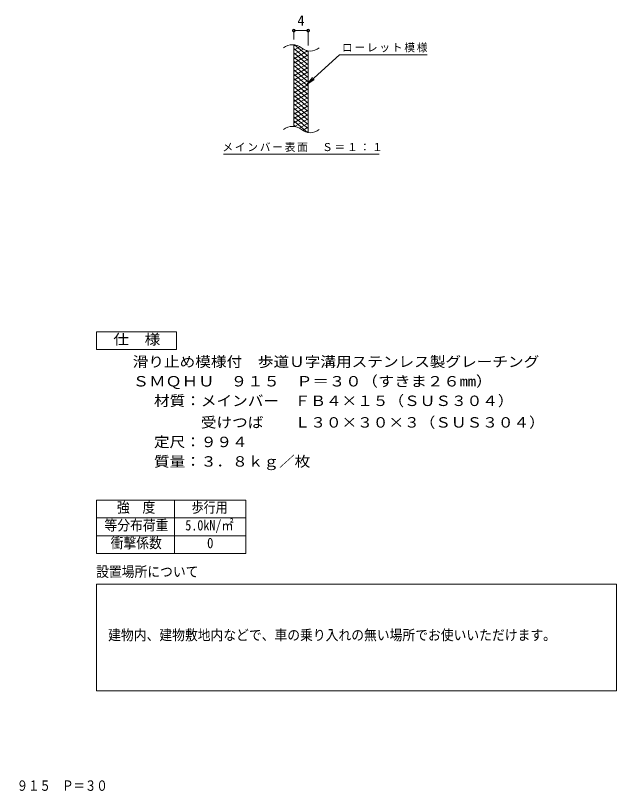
# Model space of a CAD drawing. Units: millimetres at full size, sheet at 1:10, with parts at other scales. Extents: x -1565 to 1817, y -1366 to 999.
# Drawn here: x 126 to 1817, y -1366 to 824 of the extents above; entities that cross this region are included whole.
import ezdxf
from ezdxf.enums import TextEntityAlignment as Align

# ---------------------------------------------------------------- set-up
doc = ezdxf.new("R2010")
doc.units = ezdxf.units.MM
doc.header["$LTSCALE"] = 10
doc.header["$PDMODE"] = 32
doc.header["$PDSIZE"] = 8
for name, color, linetype, lineweight in [('A-4', 2, 'Continuous', 9), ('A-5', 7, 'Continuous', 9), ('C-2', 3, 'Continuous', 9), ('C-4', 7, 'Continuous', 9), ('C-5', 7, 'Continuous', 9), ('C-9', 6, 'Continuous', 5)]:
    doc.layers.add(name, color=color, linetype=linetype, lineweight=lineweight)
doc.layers.add('F-5', color=2, linetype='Continuous')
doc.styles.add('ＭＳ ゴシック', font='')
doc.styles.get('ＭＳ ゴシック').set_extended_font_data('MS Gothic')

msp = doc.modelspace()

# ---------------------------------------------------------------- linework, layer by layer
at = {"layer": 'A-4'}
for p, q in [((353.82, -540.29), (773.82, -540.29)), ((353.82, -540.29), (353.82, -690.29)), ((573.82, -540.29), (573.82, -690.29)), ((773.82, -540.29), (773.82, -690.29)), ((353.82, -590.29), (773.82, -590.29)), ((353.82, -640.29), (773.82, -640.29)), ((353.82, -690.29), (773.82, -690.29)), ((353.82, -1076.89), (353.82, -777.22))]:
    msp.add_line(p, q, dxfattribs=at)
msp.add_lwpolyline([(353.82, -777.22), (1817.26, -777.22), (1817.26, -1076.89), (353.82, -1076.89)], dxfattribs=at)
at = {"layer": 'A-5'}
msp.add_lwpolyline([(353.82, -116.07), (353.82, -66.07), (578.82, -66.07), (578.82, -116.07)], close=True, dxfattribs=at)
at = {"layer": 'C-2'}
for p, q in [((909.45, 511.55), (909.45, 741.55)), ((949.45, 494.34), (949.45, 724.34))]:
    msp.add_line(p, q, dxfattribs=at)
for centre, start, end in [((905.48, 702.29), 50.82628, 129.17371), ((955.65, 763.87), 230.82628, 309.17371), ((905.48, 472.3), 50.82628, 129.17371), ((955.65, 533.87), 230.82628, 309.17371)]:
    msp.add_arc(centre, 39.71, start, end, dxfattribs=at)
at = {"layer": 'C-4'}
for p, q in [((909.45, 756.55), (909.45, 784.78)), ((909.45, 781.78), (949.45, 781.78)), ((949.45, 739.34), (949.45, 784.78))]:
    msp.add_line(p, q, dxfattribs=at)
for p in [(909.45, 781.78), (949.45, 781.78)]:
    msp.add_point(p, dxfattribs=at)
at = {"layer": 'C-5'}
for p, q in [((1037.77, 713.44), (1284.84, 713.44)), ((945.79, 630.31), (966.37, 644.51)), ((711.82, 433.38), (1149.86, 433.38))]:
    msp.add_line(p, q, dxfattribs=at)
msp.add_lwpolyline([(1037.77, 713.44), (945.79, 630.31), (961.99, 649.36)], dxfattribs=at)
at = {"layer": 'C-9'}
for p, q in [((913.98, 741.09), (909.45, 738.47)), ((926.23, 736.16), (909.45, 726.47)), ((949.45, 697.73), (909.45, 731.29)), ((935.62, 729.58), (909.45, 714.47)), ((948.22, 724.86), (909.45, 702.47)), ((949.45, 709.73), (911.53, 741.54)), ((949.45, 721.73), (944.73, 725.69)), ((949.45, 685.73), (909.45, 719.29)), ((949.45, 713.56), (909.45, 690.47)), ((949.45, 673.73), (909.45, 707.29)), ((949.45, 701.56), (909.45, 678.47)), ((949.45, 661.73), (909.45, 695.29)), ((949.45, 689.56), (909.45, 666.47)), ((949.45, 649.73), (909.45, 683.29)), ((949.45, 677.56), (909.45, 654.47)), ((949.45, 637.73), (909.45, 671.29)), ((949.45, 665.56), (909.45, 642.47)), ((949.45, 625.73), (909.45, 659.29)), ((949.45, 653.56), (909.45, 630.47)), ((949.45, 613.73), (909.45, 647.29)), ((949.45, 641.56), (909.45, 618.47)), ((949.45, 601.73), (909.45, 635.29)), ((949.45, 629.56), (909.45, 606.47)), ((949.45, 589.73), (909.45, 623.29)), ((949.45, 617.56), (909.45, 594.47)), ((949.45, 577.73), (909.45, 611.29)), ((949.45, 605.56), (909.45, 582.47)), ((949.45, 565.73), (909.45, 599.29)), ((949.45, 593.56), (909.45, 570.47)), ((949.45, 553.73), (909.45, 587.29)), ((949.45, 581.56), (909.45, 558.47)), ((949.45, 541.73), (909.45, 575.29)), ((949.45, 569.56), (909.45, 546.47)), ((949.45, 529.73), (909.45, 563.29)), ((949.45, 557.56), (909.45, 534.47)), ((949.45, 517.73), (909.45, 551.29)), ((949.45, 545.56), (909.45, 522.47)), ((949.45, 505.73), (909.45, 539.29)), ((948.07, 494.89), (909.45, 527.29)), ((949.45, 533.56), (911.36, 511.57)), ((914.64, 510.94), (909.45, 515.29)), ((949.45, 521.56), (924.5, 507.16)), ((949.45, 509.56), (933.95, 500.61)), ((949.45, 497.56), (945.73, 495.42))]:
    msp.add_line(p, q, dxfattribs=at)

# ---------------------------------------------------------------- texts
at = {"layer": 'A-5', "color": 2, "style": 'ＭＳ ゴシック'}
for s, width, p in [('仕\u3000様', 1.1, (401.32, -111.07)), ('滑り止め模様付\u3000歩道Ｕ字溝用ステンレス製グレーチング', 1.1, (455.91, -173.99)), ('ＳＭＱＨＵ\u3000９１５\u3000Ｐ＝３０（すきま２６mm）', 1.15, (455.91, -228.99)), ('材質：メインバー\u3000ＦＢ４×１５（ＳＵＳ３０４）', 1.1, (515.62, -283.99)), ('\u3000\u3000\u3000受けつば\u3000\u3000Ｌ３０×３０×３（ＳＵＳ３０４）', 1.1, (515.62, -344.76)), ('定尺：９９４', 1.1, (515.62, -399.76)), ('質量：３．８ｋｇ／枚', 1.1, (515.62, -454.76))]:
    msp.add_text(s, height=29.33, dxfattribs=dict(at, width=width)).set_placement(p, align=Align.BOTTOM_LEFT)
at = {"layer": 'A-5', "style": 'ＭＳ ゴシック'}
for s, width, p in [('強\u3000度', 0.9, (411.32, -584.29)), ('歩行用', 0.85, (621.32, -584.29)), ('5.0kN/㎡', 0.85, (603.82, -634.29)), ('等分布荷重', 0.9, (376.32, -634.29)), ('衝撃係数', 0.9, (393.82, -684.29)), ('0', 0.9, (665.07, -684.29)), ('設置場所について', 0.9, (352.94, -765.09)), ('建物内、建物敷地内などで、車の乗り入れの無い場所でお使いいただけます。', 0.9, (386.77, -943.4))]:
    msp.add_text(s, height=29.33, dxfattribs=dict(at, width=width)).set_placement(p, align=Align.BOTTOM_LEFT)
at = {"layer": 'C-4', "color": 2, "style": 'ＭＳ ゴシック'}
msp.add_text('4', height=29.33, dxfattribs=at).set_placement((919.45, 786.78), align=Align.BOTTOM_LEFT)
at = {"layer": 'C-5', "char_height": 21.99, "attachment_point": 7, "style": 'ＭＳ ゴシック'}
for s, insert in [('\\T1.17;ローレット模様', (1044.84, 720.52)), ('\\T1.17;メインバー表面\u3000Ｓ＝１：１', (708.26, 440.08))]:
    msp.add_mtext(s, dxfattribs=dict(at, insert=insert))
at = {"layer": 'F-5', "style": 'ＭＳ ゴシック', "width": 0.8}
msp.add_text('滑り止め模様付\u3000歩道Ｕ字溝用ステンレス製グレーチング ＳＭＱＨＵ\u3000９１５\u3000Ｐ＝３０', height=29.33, dxfattribs=at).set_placement((-910.69, -1367.38), align=Align.BOTTOM_LEFT)

doc.saveas('drawing.dxf')
